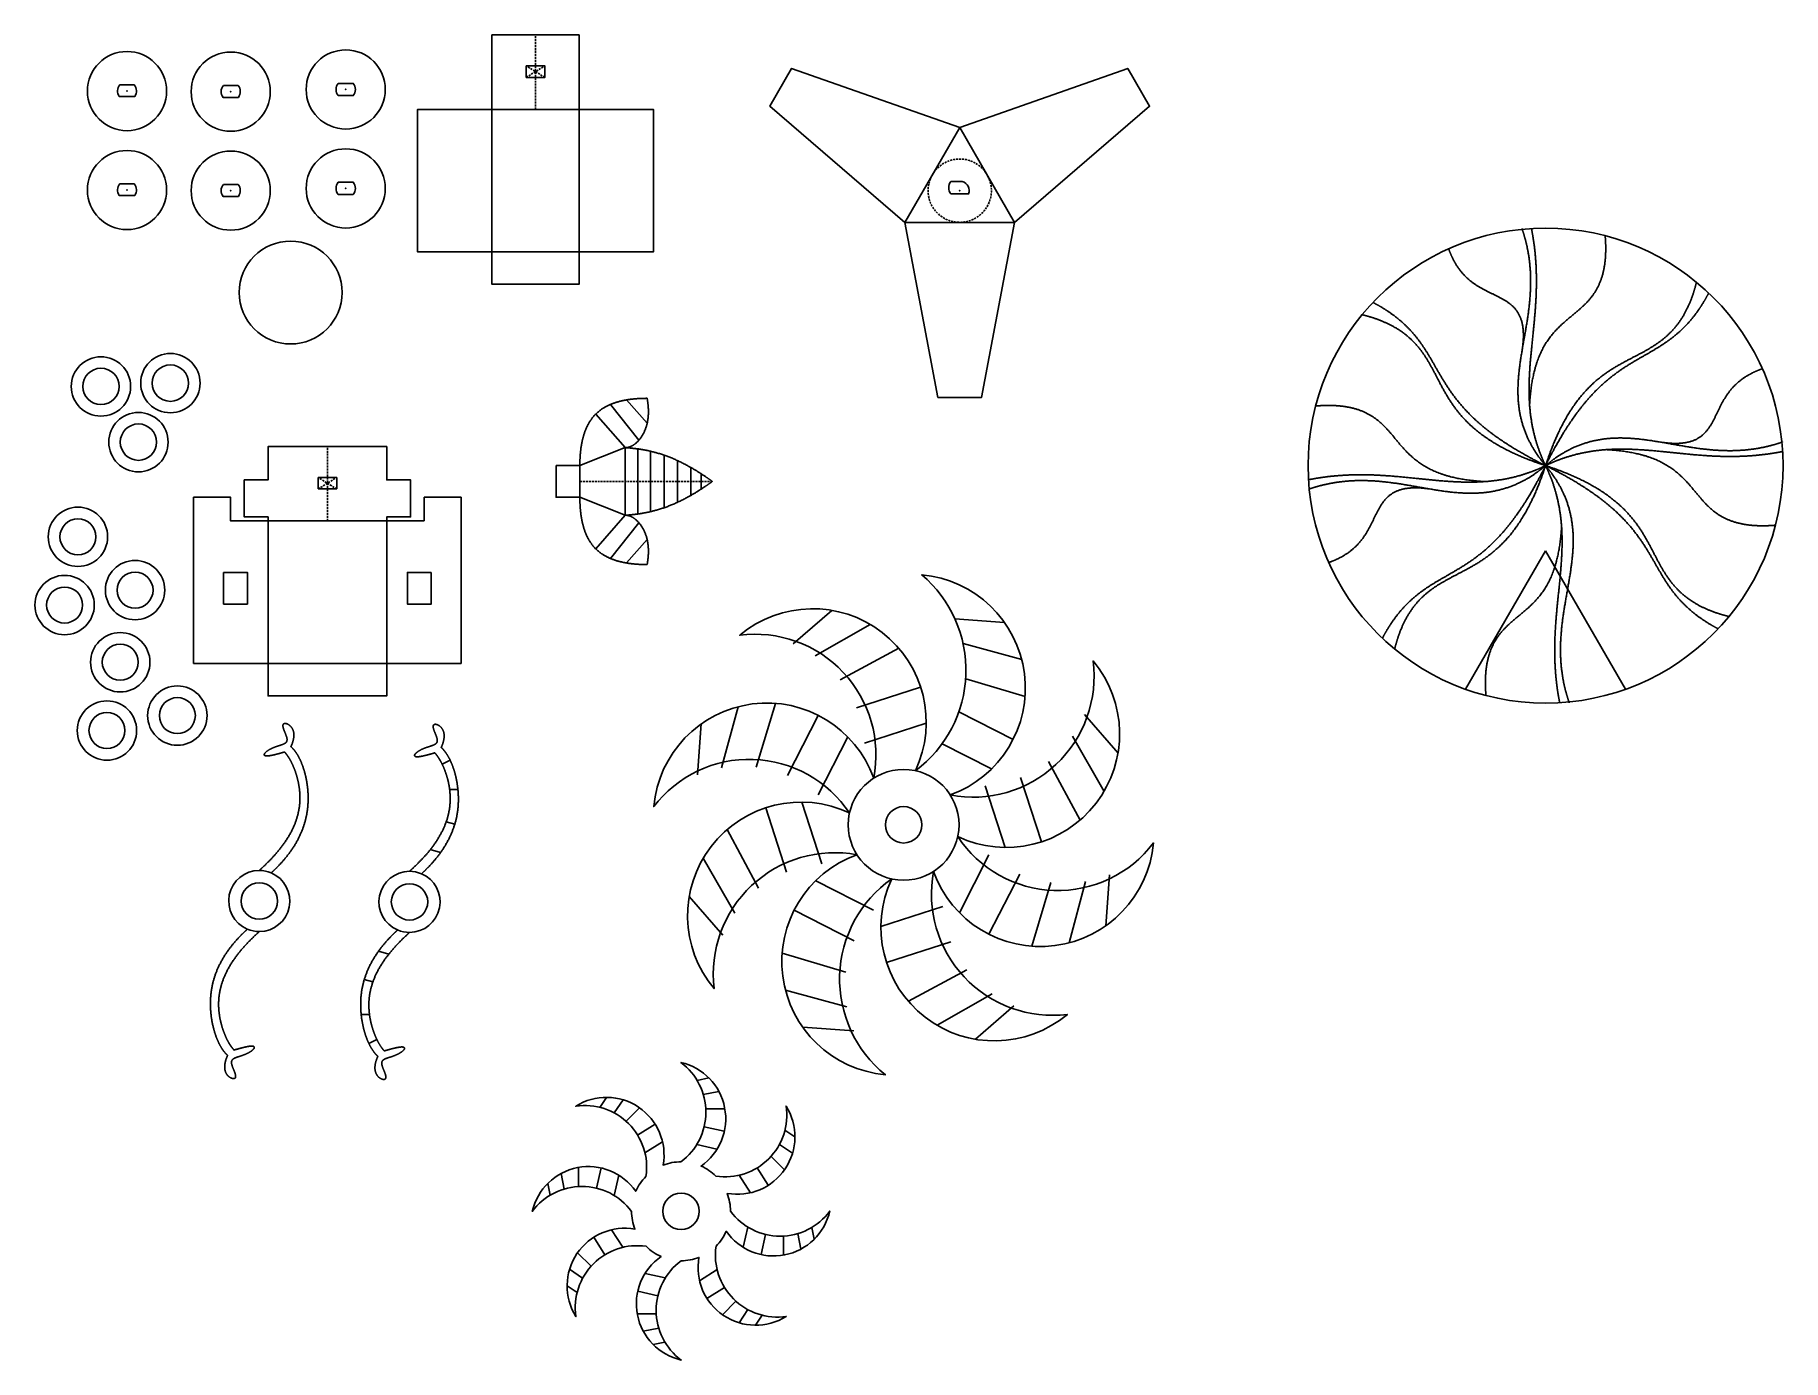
# Model space of a CAD drawing. Header units: millimetres. Extents: x -82 to 360, y -276 to 59.
import ezdxf

# ---------------------------------------------------------------- set-up
doc = ezdxf.new("R2010")
doc.units = ezdxf.units.MM
doc.linetypes.add('DASHED', pattern=[0.75, 0.5, -0.25])
doc.layers.get('0').update_dxf_attribs({"linetype": 'CONTINUOUS'})

msp = doc.modelspace()

# ---------------------------------------------------------------- linework, layer by layer
at = {"linetype": 'DASHED'}
for p, q in [((44.8, 40), (44.8, 58.8)), ((42.45, 48.09), (47.15, 50.99)), ((47.15, 48.09), (42.45, 50.99)), ((-7.78, -63.98), (-7.78, -45.18)), ((-5.43, -55.9), (-10.13, -53)), ((-10.13, -55.9), (-5.43, -53)), ((56, -54), (89.47, -54))]:
    msp.add_line(p, q, dxfattribs=at)
for p, q in [((63.74, -34.54), (70.9, -43.58)), ((67.79, -33.4), (73, -39.3)), ((60, -37), (67.48, -45.46)), ((67.48, -45.46), (56, -50)), ((67.48, -45.46), (67.48, -62.39)), ((70.63, -45.66), (70.63, -62.34)), ((73.82, -46.36), (73.82, -61.64)), ((77.28, -47.36), (77.28, -60.64)), ((-10.13, -53), (-10.13, -55.9)), ((-5.43, -53), (-10.13, -53)), ((-5.43, -55.9), (-5.43, -53)), ((80.71, -48.74), (80.71, -59.26)), ((84.06, -50.48), (84.06, -57.52)), ((86.64, -52.06), (86.64, -55.94)), ((-10.13, -55.9), (-5.43, -55.9)), ((26.02, -57.98), (16.67, -57.98)), ((16.67, -57.98), (16.67, -63.98)), ((26.02, -63.98), (26.02, -57.98)), ((67.48, -62.54), (56, -58)), ((7.22, -63.98), (7.22, -99.98)), ((16.67, -63.98), (7.22, -63.98)), ((26.02, -63.98), (26.02, -99.98)), ((60, -71), (67.48, -62.54)), ((63.74, -73.46), (70.9, -64.42)), ((67.79, -74.6), (73, -68.7)), ((279.77, -106.49), (299.98, -71.54)), ((299.98, -71.54), (320.23, -106.49)), ((109.92, -95.04), (119.66, -86.57)), ((115.44, -98.07), (129.34, -90.1)), ((150.76, -88.74), (163.28, -89.62)), ((121.78, -104.09), (136.59, -96.15)), ((152.82, -94.94), (167.63, -98.96)), ((26.02, -99.98), (7.22, -99.98)), ((125.86, -111.19), (142.1, -105.94)), ((153.48, -103.83), (168.48, -108.36)), ((100.56, -126.15), (105.41, -110.07)), ((91.81, -126.38), (96.01, -110.92)), ((108.46, -128.28), (116.22, -113.09)), ((151.77, -112.18), (165.46, -119.17)), ((183.51, -112.87), (191.97, -122.61)), ((85.76, -128.14), (86.67, -115.26)), ((116.22, -133.15), (123.69, -118.54)), ((127.92, -120.12), (143.52, -115.07)), ((180.47, -118.39), (188.44, -132.29)), ((147.53, -120.26), (160, -126.64)), ((21.22, -125.45), (23.22, -124.41)), ((174.45, -124.73), (182.39, -139.54)), ((23.22, -131.79), (25.18, -131.79)), ((158.43, -130.87), (163.48, -146.47)), ((167.36, -128.81), (172.61, -145.05)), ((108.24, -152.68), (102.98, -136.44)), ((117.17, -150.63), (112.12, -135.02)), ((22.22, -140.01), (24.39, -140.61)), ((101.14, -156.76), (93.2, -141.96)), ((18.2, -147.02), (20.82, -147.74)), ((95.12, -163.11), (87.15, -149.2)), ((159.37, -148.35), (151.91, -162.95)), ((167.14, -153.21), (159.37, -168.41)), ((189.83, -153.36), (188.93, -166.23)), ((92.09, -168.63), (83.62, -158.88)), ((130.19, -162.32), (115.59, -154.86)), ((175.04, -155.34), (170.19, -171.43)), ((183.78, -155.11), (179.59, -170.58)), ((125.33, -170.09), (110.14, -162.32)), ((147.68, -161.38), (132.07, -166.43)), ((149.73, -170.31), (133.49, -175.56)), ((7.73, -173.42), (5.11, -172.7)), ((123.2, -177.99), (107.12, -173.14)), ((3.71, -180.42), (1.54, -179.83)), ((153.81, -177.4), (139.01, -185.34)), ((123.43, -186.73), (107.96, -182.54)), ((160.16, -183.42), (146.25, -191.39)), ((2.71, -188.65), (0.74, -188.65)), ((165.68, -186.46), (155.93, -194.92)), ((125.19, -192.78), (112.31, -191.88)), ((4.71, -194.99), (2.71, -196.03)), ((85.64, -205.33), (88.59, -204.71)), ((61.07, -212.13), (62.72, -209.6)), ((64.66, -213.53), (66.9, -210.22)), ((87.19, -208.85), (91.11, -208.1)), ((67.69, -215.65), (71.09, -212.25)), ((70.59, -219.14), (75, -216.36)), ((87.83, -212.5), (92.64, -212.5)), ((87.41, -217.02), (92.5, -218.17)), ((107.81, -217.89), (110.35, -219.54)), ((72.45, -223.66), (76.89, -220.85)), ((85.54, -221.53), (90.65, -222.68)), ((104.3, -224.51), (107.7, -227.91)), ((106.42, -221.48), (109.73, -223.72)), ((52.03, -232.76), (51.28, -228.83)), ((55.68, -232.12), (55.68, -227.31)), ((60.2, -232.54), (61.35, -227.45)), ((64.71, -234.41), (65.86, -229.29)), ((96.29, -229.28), (99.09, -233.71)), ((100.8, -227.42), (103.59, -231.82)), ((48.51, -234.31), (47.89, -231.35)), ((98.42, -242.36), (97.26, -247.48)), ((114.62, -242.46), (115.24, -245.42)), ((62.32, -249.35), (59.54, -244.94)), ((66.83, -247.49), (64.03, -243.06)), ((102.93, -244.23), (101.78, -249.32)), ((107.45, -244.65), (107.45, -249.46)), ((111.09, -244.01), (111.85, -247.94)), ((58.83, -252.26), (55.43, -248.86)), ((56.7, -255.29), (53.4, -253.04)), ((77.59, -255.24), (72.47, -254.09)), ((90.67, -253.11), (86.24, -255.92)), ((55.31, -258.88), (52.78, -257.23)), ((75.72, -259.75), (70.63, -258.6)), ((92.53, -257.63), (88.12, -260.41)), ((75.3, -264.27), (70.49, -264.27)), ((95.44, -261.12), (92.04, -264.52)), ((98.47, -263.24), (96.22, -266.55)), ((102.05, -264.64), (100.4, -267.17)), ((75.94, -267.92), (72.01, -268.67)), ((77.49, -271.44), (74.53, -272.06))]:
    msp.add_line(p, q)
for points in [[(55.8, 40), (55.8, 4), (55.8, -4.2), (33.8, -4.2), (33.8, 4), (15, 4), (15, 40), (33.8, 40), (33.8, 58.8), (55.8, 58.8)], [(42.45, 48.09), (47.15, 48.09), (47.15, 50.99), (42.45, 50.99)], [(151.98, 35.46), (138.12, 11.46), (104.01, 40.81), (109.51, 50.33)], [(138.12, 11.46), (165.84, 11.46), (199.95, 40.81), (194.45, 50.33), (151.98, 35.46), (165.84, 11.46), (157.48, -32.76), (146.48, -32.76)], [(33.8, 40), (55.8, 40), (74.6, 40), (74.6, 4), (55.8, 4), (33.8, 4)], [(-22.78, -63.98), (7.22, -63.98), (7.22, -62.97), (13.22, -62.97), (13.22, -53.62), (7.22, -53.62), (7.22, -45.18), (-22.78, -45.18), (-22.78, -53.62), (-28.78, -53.62), (-28.78, -62.97), (-22.78, -62.97)], [(50, -50), (56, -50), (56, -58), (50, -58)], [(-22.78, -99.98), (-22.78, -108.18), (7.22, -108.18), (7.22, -99.98), (-22.78, -99.98), (-22.78, -63.98), (-32.23, -63.98), (-32.23, -57.98), (-41.58, -57.98), (-41.58, -63.98), (-41.58, -99.98)], [(-34, -77), (-28, -77), (-28, -85), (-34, -85)], [(18.44, -77), (12.44, -77), (12.44, -85), (18.44, -85)]]:
    msp.add_lwpolyline(points, close=True)
for points in [[(-60.41, 43.27), (-56.44, 43.27, 0.336235), (-56.59, 46.17), (-60.26, 46.17, 0.336235)], [(-34.07, 46.03, 0.347298), (-34.15, 43.03), (-30.27, 43.03, 0.347298), (-30.35, 46.03)], [(-5.04, 46.58, 0.356538), (-5.04, 43.48), (-1.25, 43.48, 0.356538), (-1.25, 46.58)], [(-56.44, 18.27, 0.336235), (-56.59, 21.17), (-60.26, 21.17, 0.336235), (-60.41, 18.27)], [(-34.07, 21.03, 0.347298), (-34.15, 18.03), (-30.27, 18.03, 0.347298), (-30.35, 21.03)], [(-1.25, 18.48, 0.356538), (-1.25, 21.58), (-5.04, 21.58, 0.356538), (-5.04, 18.48)], [(152.62, 21.76), (149.74, 21.76, 0.352737), (149.74, 18.66), (154.23, 18.66, 0.43594)], [(140.79, -127.07, 0.48302), (142.39, -77.61, -0.803617), (149.59, -133.2, 0.51108), (185.68, -99.35, -0.803617), (151.47, -143.74, 0.517418), (200.93, -145.34, -0.803617), (145.35, -152.54, 0.507604), (179.19, -188.64, -0.803617), (134.8, -154.42, 0.500018), (133.21, -203.88, -0.803617), (126.01, -148.3, 0.505434), (89.91, -182.14, -0.803617), (124.12, -137.75, 0.514937), (74.66, -136.16, -0.803617), (130.25, -128.96, 0.512169), (96.4, -92.86, -0.803617)], [(-21.98, -152.89, 0.101493), (-25.02, -152.28, 0.815717), (-28.02, -167.11, 0.101493), (-24.98, -167.72, 0.815717)], [(12.95, -152.5, 0.815717), (9.94, -167.32, 0.101493), (12.98, -167.94, 0.815717), (15.99, -153.11, 0.101493)], [(81.55, -225.88, 0.503226), (81.53, -200.8, -0.651405), (86.61, -226.95, -0.092495), (90.39, -229.53, 0.503226), (108.12, -211.79, -0.651405), (93.22, -233.86, -0.092495), (94.06, -238.37, 0.503226), (119.15, -238.35, -0.651405), (93, -243.43, -0.092495), (90.41, -247.21, 0.503226), (108.16, -264.94, -0.651405), (86.09, -250.04, -0.092495), (81.58, -250.88, 0.503226), (81.6, -275.97, -0.651405), (76.52, -249.82, -0.092495), (72.74, -247.24, 0.503226), (55.01, -264.98, -0.651405), (69.91, -242.91, -0.092495), (69.06, -238.4, 0.503226), (43.98, -238.42, -0.651405), (70.13, -233.34, -0.092495), (72.71, -229.56, 0.503226), (54.97, -211.83, -0.651405), (77.04, -226.73, -0.092495)]]:
    msp.add_lwpolyline(points, format="xyb", close=True)
for centre, radius in [((-58.42, 44.62), 10), ((-32.21, 44.48), 10), ((-3.15, 45.03), 10), ((-58.42, 19.62), 10), ((-32.21, 19.48), 10), ((-3.15, 20.03), 10), ((300, -50), 60), ((-17.07, -6.27), 13), ((-47.46, -29.16), 7.5), ((-65, -30), 7.5), ((-65, -30), 4.6), ((-47.46, -29.16), 4.6), ((-55.53, -44.07), 7.5), ((-55.53, -44.07), 4.6), ((-70.81, -67.98), 7.5), ((-70.81, -67.98), 4.55), ((-56.39, -81.45), 7.5), ((-74.18, -85.22), 7.5), ((-56.39, -81.45), 4.55), ((-74.18, -85.22), 4.55), ((-60.12, -99.68), 7.5), ((-60.12, -99.68), 4.55), ((-45.7, -113.16), 7.5), ((-63.48, -116.93), 7.5), ((-45.7, -113.16), 4.55), ((-63.48, -116.93), 4.55), ((137.8, -140.75), 14), ((137.8, -140.75), 4.6), ((-25, -160), 4.6), ((12.96, -160.22), 4.6), ((81.56, -238.38), 4.6)]:
    msp.add_circle(centre, radius)
msp.add_circle((151.98, 19.46), 8, dxfattribs=at)
for points in [[(300, -50), (299.44, -49.33), (298.36, -47.98), (296.93, -45.91), (295.35, -43.06), (293.97, -39.34), (293.16, -35.46), (292.9, -31.43), (293.12, -27.27), (293.68, -23.02), (294.44, -18.72), (295.22, -14.41), (295.87, -10.13), (296.25, -5.93), (296.29, -1.81), (295.96, 2.2), (295.38, 5.33), (294.77, 7.63), (294.29, 9.14), (294.03, 9.89)], [(300, -50), (299.66, -49.31), (299.03, -47.93), (298.17, -45.81), (297.24, -42.9), (296.41, -39.13), (295.92, -35.21), (295.76, -31.17), (295.88, -27.02), (296.21, -22.78), (296.65, -18.5), (297.1, -14.23), (297.48, -9.99), (297.7, -5.82), (297.73, -1.74), (297.54, 2.24), (297.21, 5.35), (296.86, 7.64), (296.58, 9.15), (296.44, 9.89)], [(294.11, -20.64), (294.29, -19.44), (294.5, -17.2), (294.41, -14.35), (293.52, -11.51), (291.44, -9.18), (288.77, -7.6), (285.89, -6.31), (283.1, -4.91), (280.61, -3.19), (278.5, -1.03), (277.11, 1.07), (276.25, 2.85), (275.75, 4.12), (275.52, 4.78)], [(295.96, -34.57), (296.07, -32.73), (296.4, -29.29), (297.25, -24.83), (299.01, -20.22), (301.95, -16.17), (305.24, -13.22), (308.45, -10.74), (311.23, -8.17), (313.34, -5.12), (314.71, -1.45), (315.21, 2.03), (315.26, 4.94), (315.15, 7.01), (315.06, 8.08)], [(300, -50), (300.38, -48.85), (301.15, -46.6), (302.38, -43.42), (304.17, -39.55), (306.65, -35.34), (309.37, -31.76), (312.31, -28.79), (315.44, -26.38), (318.7, -24.41), (321.99, -22.71), (325.2, -21.07), (328.21, -19.28), (330.94, -17.16), (333.32, -14.59), (335.33, -11.51), (336.63, -8.63), (337.44, -6.24), (337.91, -4.54), (338.12, -3.67)], [(300, -50), (298.91, -49.47), (296.79, -48.39), (293.77, -46.75), (290.05, -44.51), (285.95, -41.64), (282.39, -38.68), (279.37, -35.65), (276.85, -32.57), (274.74, -29.46), (272.92, -26.36), (271.23, -23.34), (269.49, -20.43), (267.56, -17.68), (265.33, -15.14), (262.75, -12.79), (260.39, -11.08), (258.46, -9.9), (257.1, -9.14), (256.4, -8.78)], [(300, -50), (300.53, -48.91), (301.61, -46.79), (303.25, -43.77), (305.49, -40.05), (308.36, -35.95), (311.32, -32.39), (314.35, -29.37), (317.43, -26.85), (320.54, -24.74), (323.64, -22.92), (326.66, -21.23), (329.57, -19.49), (332.32, -17.56), (334.86, -15.33), (337.21, -12.75), (338.92, -10.39), (340.1, -8.46), (340.86, -7.1), (341.22, -6.4)], [(300, -50), (298.85, -49.62), (296.6, -48.85), (293.42, -47.62), (289.55, -45.83), (285.34, -43.35), (281.76, -40.63), (278.79, -37.69), (276.38, -34.56), (274.41, -31.3), (272.71, -28.01), (271.07, -24.8), (269.28, -21.79), (267.16, -19.06), (264.59, -16.68), (261.51, -14.67), (258.63, -13.37), (256.24, -12.56), (254.54, -12.09), (253.67, -11.88)], [(329.36, -44.11), (330.56, -44.29), (332.8, -44.5), (335.65, -44.41), (338.49, -43.52), (340.82, -41.44), (342.4, -38.77), (343.69, -35.89), (345.09, -33.1), (346.81, -30.61), (348.97, -28.5), (351.07, -27.11), (352.85, -26.25), (354.12, -25.75), (354.78, -25.52)], [(56, -50), (56, -49.32), (56.03, -47.99), (56.16, -46.08), (56.51, -43.71), (57.28, -41.08), (58.4, -38.8), (59.9, -36.9), (61.8, -35.4), (64.08, -34.28), (66.71, -33.51), (69.08, -33.16), (70.99, -33.03), (72.32, -33), (73, -33)], [(73, -33), (73.18, -34), (73.41, -35.88), (73.38, -38.36), (72.7, -41.05), (71.19, -43.54), (69.74, -44.84), (68.62, -45.35), (67.86, -45.46), (67.48, -45.46)], [(284.57, -54.04), (282.73, -53.93), (279.29, -53.6), (274.83, -52.75), (270.22, -50.99), (266.17, -48.05), (263.22, -44.76), (260.74, -41.55), (258.17, -38.77), (255.12, -36.66), (251.45, -35.29), (247.97, -34.79), (245.06, -34.74), (242.99, -34.85), (241.92, -34.94)], [(300, -50), (300.67, -49.44), (302.02, -48.36), (304.09, -46.93), (306.94, -45.35), (310.66, -43.97), (314.54, -43.16), (318.57, -42.9), (322.73, -43.12), (326.98, -43.68), (331.28, -44.44), (335.59, -45.22), (339.87, -45.87), (344.07, -46.25), (348.19, -46.29), (352.2, -45.96), (355.33, -45.38), (357.63, -44.77), (359.14, -44.29), (359.89, -44.03)], [(67.48, -45.46), (68.75, -45.54), (71.16, -45.78), (74.45, -46.37), (78.25, -47.54), (82.36, -49.44), (85.33, -51.18), (87.44, -52.56), (88.8, -53.51), (89.47, -54)], [(300, -50), (300.69, -49.66), (302.07, -49.03), (304.19, -48.17), (307.1, -47.24), (310.87, -46.41), (314.79, -45.92), (318.83, -45.76), (322.98, -45.88), (327.22, -46.21), (331.5, -46.65), (335.77, -47.1), (340.01, -47.48), (344.18, -47.7), (348.26, -47.73), (352.24, -47.54), (355.35, -47.21), (357.64, -46.86), (359.15, -46.58), (359.89, -46.44)], [(315.43, -45.96), (317.27, -46.07), (320.71, -46.4), (325.17, -47.25), (329.78, -49.01), (333.83, -51.95), (336.78, -55.24), (339.26, -58.45), (341.83, -61.23), (344.88, -63.34), (348.55, -64.71), (352.03, -65.21), (354.94, -65.26), (357.01, -65.15), (358.08, -65.06)], [(300, -50), (299.31, -50.34), (297.93, -50.97), (295.81, -51.83), (292.9, -52.76), (289.13, -53.59), (285.21, -54.08), (281.17, -54.24), (277.02, -54.12), (272.78, -53.79), (268.5, -53.35), (264.23, -52.9), (259.99, -52.52), (255.82, -52.3), (251.74, -52.27), (247.76, -52.46), (244.65, -52.79), (242.36, -53.14), (240.85, -53.42), (240.11, -53.56)], [(300, -50), (299.33, -50.56), (297.98, -51.64), (295.91, -53.07), (293.06, -54.65), (289.34, -56.03), (285.46, -56.84), (281.43, -57.1), (277.27, -56.88), (273.02, -56.32), (268.72, -55.56), (264.41, -54.78), (260.13, -54.13), (255.93, -53.75), (251.81, -53.71), (247.8, -54.04), (244.67, -54.62), (242.37, -55.23), (240.86, -55.71), (240.11, -55.97)], [(300, -50), (299.47, -51.09), (298.39, -53.21), (296.75, -56.23), (294.51, -59.95), (291.64, -64.05), (288.68, -67.61), (285.65, -70.63), (282.57, -73.15), (279.46, -75.26), (276.36, -77.08), (273.34, -78.77), (270.43, -80.51), (267.68, -82.44), (265.14, -84.67), (262.79, -87.25), (261.08, -89.61), (259.9, -91.54), (259.14, -92.9), (258.78, -93.6)], [(300, -50), (299.62, -51.15), (298.85, -53.4), (297.62, -56.58), (295.83, -60.45), (293.35, -64.66), (290.63, -68.24), (287.69, -71.21), (284.56, -73.62), (281.3, -75.59), (278.01, -77.29), (274.8, -78.93), (271.79, -80.72), (269.06, -82.84), (266.68, -85.41), (264.67, -88.49), (263.37, -91.37), (262.56, -93.76), (262.09, -95.46), (261.88, -96.33)], [(300, -50), (300.34, -50.69), (300.97, -52.07), (301.83, -54.19), (302.76, -57.1), (303.59, -60.87), (304.08, -64.79), (304.24, -68.83), (304.12, -72.98), (303.79, -77.22), (303.35, -81.5), (302.9, -85.77), (302.52, -90.01), (302.3, -94.18), (302.27, -98.26), (302.46, -102.24), (302.79, -105.35), (303.14, -107.64), (303.42, -109.15), (303.56, -109.89)], [(300, -50), (300.56, -50.67), (301.64, -52.02), (303.07, -54.09), (304.65, -56.94), (306.03, -60.66), (306.84, -64.54), (307.1, -68.57), (306.88, -72.73), (306.32, -76.98), (305.56, -81.28), (304.78, -85.59), (304.13, -89.87), (303.75, -94.07), (303.71, -98.19), (304.04, -102.2), (304.62, -105.33), (305.23, -107.63), (305.71, -109.14), (305.97, -109.89)], [(300, -50), (301.09, -50.53), (303.21, -51.61), (306.23, -53.25), (309.95, -55.49), (314.05, -58.36), (317.61, -61.32), (320.63, -64.35), (323.15, -67.43), (325.26, -70.54), (327.08, -73.64), (328.77, -76.66), (330.51, -79.57), (332.44, -82.32), (334.67, -84.86), (337.25, -87.21), (339.61, -88.92), (341.54, -90.1), (342.9, -90.86), (343.6, -91.22)], [(300, -50), (301.15, -50.38), (303.4, -51.15), (306.58, -52.38), (310.45, -54.17), (314.66, -56.65), (318.24, -59.37), (321.21, -62.31), (323.62, -65.44), (325.59, -68.7), (327.29, -71.99), (328.93, -75.2), (330.72, -78.21), (332.84, -80.94), (335.41, -83.32), (338.49, -85.33), (341.37, -86.63), (343.76, -87.44), (345.46, -87.91), (346.33, -88.12)], [(67.48, -62.54), (68.75, -62.46), (71.16, -62.22), (74.45, -61.63), (78.25, -60.46), (82.36, -58.56), (85.33, -56.82), (87.44, -55.44), (88.8, -54.49), (89.47, -54)], [(270.64, -55.89), (269.44, -55.71), (267.2, -55.5), (264.35, -55.59), (261.51, -56.48), (259.18, -58.56), (257.6, -61.23), (256.31, -64.11), (254.91, -66.9), (253.19, -69.39), (251.03, -71.5), (248.93, -72.89), (247.15, -73.75), (245.88, -74.25), (245.22, -74.48)], [(56, -58), (56, -58.68), (56.03, -60.01), (56.16, -61.92), (56.51, -64.29), (57.28, -66.92), (58.4, -69.2), (59.9, -71.1), (61.8, -72.6), (64.08, -73.72), (66.71, -74.49), (69.08, -74.84), (70.99, -74.97), (72.32, -75), (73, -75)], [(73, -75), (73.18, -74), (73.41, -72.12), (73.38, -69.64), (72.7, -66.95), (71.19, -64.46), (69.74, -63.16), (68.62, -62.65), (67.86, -62.54), (67.48, -62.54)], [(304.04, -65.43), (303.93, -67.27), (303.6, -70.71), (302.75, -75.17), (300.99, -79.78), (298.05, -83.83), (294.76, -86.78), (291.55, -89.26), (288.77, -91.83), (286.66, -94.88), (285.29, -98.55), (284.79, -102.03), (284.74, -104.94), (284.85, -107.01), (284.94, -108.08)], [(-17, -121), (-16.89, -120.75), (-16.68, -120.25), (-16.44, -119.55), (-16.25, -118.69), (-16.22, -117.73), (-16.39, -116.89), (-16.74, -116.2), (-17.24, -115.65), (-17.81, -115.27), (-18.37, -115.09), (-18.81, -115.13), (-19.06, -115.42), (-19.05, -115.95), (-18.84, -116.64), (-18.51, -117.44), (-18.17, -118.24), (-17.95, -118.97), (-17.95, -119.56), (-18.21, -120), (-18.73, -120.33), (-19.48, -120.59), (-20.36, -120.86), (-21.3, -121.18), (-22.2, -121.58), (-22.96, -122.04), (-23.51, -122.5), (-23.79, -122.9), (-23.77, -123.2), (-23.46, -123.35), (-22.91, -123.37), (-22.2, -123.27), (-21.41, -123.11), (-20.64, -122.91), (-19.95, -122.73), (-19.36, -122.56), (-19, -122.46), (-18.78, -122.4), (-18.67, -122.36), (-18.62, -122.35)], [(20.96, -121.22), (21.08, -120.97), (21.28, -120.47), (21.53, -119.77), (21.72, -118.9), (21.75, -117.94), (21.57, -117.11), (21.22, -116.41), (20.73, -115.87), (20.16, -115.49), (19.6, -115.31), (19.15, -115.35), (18.91, -115.64), (18.91, -116.16), (19.12, -116.86), (19.46, -117.66), (19.79, -118.46), (20.01, -119.18), (20.02, -119.77), (19.76, -120.22), (19.23, -120.54), (18.49, -120.81), (17.6, -121.08), (16.66, -121.4), (15.77, -121.8), (15.01, -122.26), (14.46, -122.71), (14.18, -123.12), (14.2, -123.41), (14.51, -123.57), (15.05, -123.58), (15.77, -123.49), (16.55, -123.32), (17.32, -123.13), (18.02, -122.94), (18.6, -122.78), (18.97, -122.68), (19.18, -122.62), (19.3, -122.58), (19.35, -122.57)], [(-25.02, -152.28), (-24.49, -151.81), (-23.46, -150.86), (-22.01, -149.44), (-20.29, -147.55), (-18.47, -145.17), (-17, -142.8), (-15.89, -140.43), (-15.15, -138.08), (-14.75, -135.77), (-14.66, -133.52), (-14.85, -131.38), (-15.24, -129.37), (-15.77, -127.53), (-16.4, -125.9), (-17.09, -124.48), (-17.68, -123.52), (-18.14, -122.9), (-18.46, -122.52), (-18.62, -122.35)], [(-21.98, -152.89), (-21.49, -152.45), (-20.55, -151.55), (-19.22, -150.18), (-17.64, -148.31), (-15.98, -145.91), (-14.65, -143.45), (-13.65, -140.93), (-12.99, -138.37), (-12.65, -135.81), (-12.6, -133.28), (-12.81, -130.85), (-13.21, -128.58), (-13.78, -126.51), (-14.46, -124.7), (-15.23, -123.16), (-15.9, -122.16), (-16.44, -121.53), (-16.81, -121.17), (-17, -121)], [(12.95, -152.5), (13.48, -152.02), (14.51, -151.08), (15.95, -149.66), (17.68, -147.76), (19.5, -145.39), (20.96, -143.02), (22.07, -140.65), (22.82, -138.3), (23.22, -135.99), (23.3, -133.74), (23.12, -131.59), (22.73, -129.59), (22.19, -127.75), (21.56, -126.12), (20.87, -124.7), (20.28, -123.74), (19.82, -123.12), (19.51, -122.74), (19.35, -122.57)], [(15.99, -153.11), (16.48, -152.67), (17.42, -151.77), (18.74, -150.4), (20.32, -148.53), (21.98, -146.13), (23.31, -143.66), (24.31, -141.14), (24.98, -138.59), (25.32, -136.02), (25.36, -133.5), (25.16, -131.07), (24.75, -128.8), (24.19, -126.73), (23.51, -124.92), (22.74, -123.38), (22.06, -122.38), (21.53, -121.75), (21.15, -121.39), (20.96, -121.22)], [(-28.02, -167.11), (-28.51, -167.55), (-29.45, -168.45), (-30.78, -169.82), (-32.36, -171.69), (-34.02, -174.09), (-35.35, -176.55), (-36.35, -179.07), (-37.01, -181.63), (-37.35, -184.19), (-37.4, -186.72), (-37.19, -189.15), (-36.79, -191.42), (-36.22, -193.49), (-35.54, -195.3), (-34.77, -196.84), (-34.1, -197.84), (-33.56, -198.47), (-33.19, -198.83), (-33, -199)], [(-24.98, -167.72), (-25.51, -168.19), (-26.54, -169.14), (-27.99, -170.56), (-29.71, -172.45), (-31.53, -174.83), (-33, -177.2), (-34.11, -179.57), (-34.85, -181.92), (-35.25, -184.23), (-35.34, -186.48), (-35.15, -188.62), (-34.76, -190.63), (-34.23, -192.47), (-33.6, -194.1), (-32.91, -195.52), (-32.32, -196.48), (-31.86, -197.1), (-31.54, -197.48), (-31.38, -197.65)], [(9.94, -167.32), (9.45, -167.77), (8.51, -168.67), (7.19, -170.04), (5.61, -171.91), (3.95, -174.31), (2.62, -176.77), (1.62, -179.29), (0.95, -181.85), (0.61, -184.41), (0.57, -186.94), (0.77, -189.37), (1.18, -191.64), (1.74, -193.71), (2.42, -195.52), (3.19, -197.06), (3.87, -198.06), (4.4, -198.69), (4.78, -199.05), (4.96, -199.22)], [(12.98, -167.94), (12.45, -168.41), (11.42, -169.36), (9.98, -170.78), (8.25, -172.67), (6.43, -175.05), (4.97, -177.42), (3.86, -179.79), (3.11, -182.14), (2.71, -184.45), (2.63, -186.7), (2.81, -188.84), (3.2, -190.85), (3.74, -192.69), (4.37, -194.32), (5.06, -195.74), (5.65, -196.7), (6.11, -197.32), (6.42, -197.69), (6.58, -197.87)], [(-33, -199), (-33.11, -199.25), (-33.32, -199.75), (-33.56, -200.45), (-33.75, -201.31), (-33.78, -202.27), (-33.61, -203.11), (-33.26, -203.8), (-32.76, -204.35), (-32.19, -204.73), (-31.63, -204.91), (-31.19, -204.87), (-30.94, -204.58), (-30.95, -204.05), (-31.16, -203.36), (-31.49, -202.56), (-31.83, -201.76), (-32.05, -201.03), (-32.05, -200.44), (-31.79, -200), (-31.27, -199.67), (-30.52, -199.41), (-29.64, -199.14), (-28.7, -198.82), (-27.8, -198.42), (-27.04, -197.96), (-26.49, -197.5), (-26.21, -197.1), (-26.23, -196.8), (-26.54, -196.65), (-27.09, -196.63), (-27.8, -196.73), (-28.59, -196.89), (-29.36, -197.09), (-30.05, -197.27), (-30.64, -197.44), (-31, -197.54), (-31.22, -197.6), (-31.33, -197.64), (-31.38, -197.65)], [(4.96, -199.22), (4.85, -199.47), (4.65, -199.96), (4.4, -200.67), (4.21, -201.53), (4.18, -202.49), (4.36, -203.33), (4.71, -204.02), (5.2, -204.57), (5.77, -204.95), (6.33, -205.13), (6.78, -205.08), (7.02, -204.79), (7.02, -204.27), (6.81, -203.57), (6.47, -202.78), (6.14, -201.98), (5.92, -201.25), (5.91, -200.66), (6.17, -200.22), (6.7, -199.89), (7.44, -199.63), (8.33, -199.36), (9.27, -199.03), (10.16, -198.63), (10.92, -198.18), (11.47, -197.72), (11.75, -197.32), (11.73, -197.02), (11.42, -196.87), (10.87, -196.85), (10.16, -196.95), (9.38, -197.11), (8.61, -197.3), (7.91, -197.49), (7.33, -197.66), (6.96, -197.76), (6.75, -197.82), (6.63, -197.85), (6.58, -197.87)]]:
    msp.add_open_spline(points, degree=5)
for p in [(44.8, 49.54), (-58.42, 44.62), (-32.21, 44.48), (-3.15, 45.03), (-58.42, 19.62), (-32.21, 19.48), (-3.15, 20.03), (151.98, 19.46), (-7.78, -54.45)]:
    msp.add_point(p)

doc.saveas('drawing.dxf')
